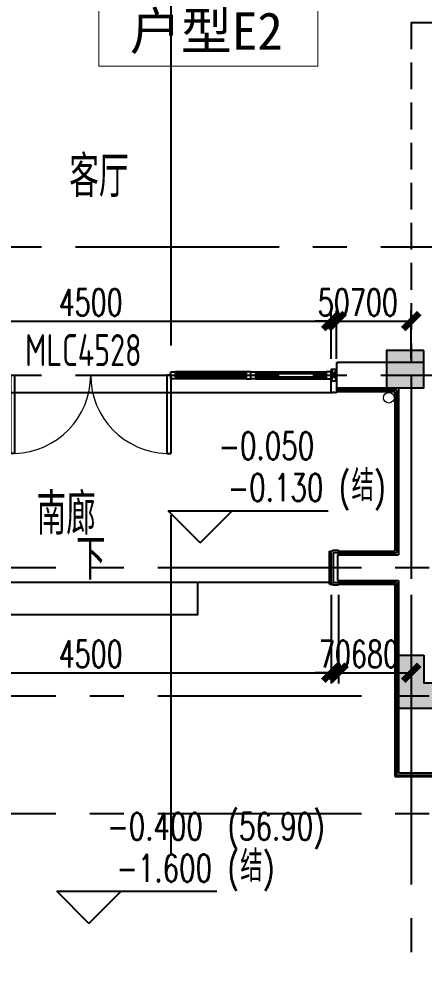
# Model space of a CAD drawing. Extents: x 296441 to 853063, y 459050 to 1117990.
# Drawn here: x 622427 to 626218, y 723777 to 732645 of the extents above; entities that cross this region are included whole.
import ezdxf
from ezdxf.enums import TextEntityAlignment as Align

# ---------------------------------------------------------------- set-up
doc = ezdxf.new("R2010")
doc.units = 0
doc.header["$LTSCALE"] = 1000
for name, pattern in [('14-GRID$0$CENTER2', [28.575, 19.05, -3.175, 3.175, -3.175]), ('20-PLAN-FL01-P$0$HIDDEN2', [4.7625, 3.175, -1.5875]), ('DZ-3-PLAN-FL01$0$DASHED2', [0.375, 0.25, -0.125])]:
    doc.linetypes.add(name, pattern=pattern)
for name, color, linetype in [('0-COL', 50, 'Continuous'), ('0-COL-H1', 170, 'Continuous'), ('14-GRID$0$G-GRID', 9, '14-GRID$0$CENTER2'), ('14-name$0$A-ANNO-IDEN', 2, 'Continuous'), ('20-PLAN-FL01-P$0$A-HDDN', 150, '20-PLAN-FL01-P$0$HIDDEN2'), ('DIM_ELEV', 3, 'Continuous'), ('DZ-3-PLAN-FL01$0$A-WALL', 1, 'Continuous'), ('DZ-PLAN-MAIN-FL01$0$A-WIND-IDEN', 33, 'Continuous'), ('DZ-TEXT-FL01$0$A-ROOM-IDEN', 4, 'Continuous'), ('E-TEXT-BS01-MI-14$0$A-WIND-IDEN', 33, 'Continuous'), ('E2-E3-FL01$0$E1-FL01$0$A-ANNO-ARRW', 2, 'Continuous'), ('E2-E3-FL01$0$E1-FL01$0$A-DOOR', 4, 'Continuous'), ('E2-E3-FL01$0$E1-FL01$0$A-FLOR', 23, 'Continuous'), ('E2-E3-FL01$0$E1-FL01$0$A-OVLK', 140, 'Continuous'), ('E2-E3-FL01$0$E1-FL01$0$A-SECT-WIND', 155, 'Continuous'), ('E2-E3-FL01$0$E1-FL01$0$A-SECT-WOOD', 17, 'Continuous'), ('E2-E3-FL01$0$E1-FL01$0$A-WALL', 1, 'Continuous'), ('E2-E3-FL01$0$E1-FL01$0$A-WALL-FNSH', 6, 'Continuous'), ('E2-E3-FL01$0$E1-FL01$0$G-XREF', 2, 'Continuous'), ('E2-E3-FL01$0$menchuangtao1$0$A-DETL-STONE', 42, 'Continuous'), ('E2-E3-FL01$0$menchuangtao1$0$A-WALL', 1, 'Continuous'), ('E2-E3-FL01$0$menchuangtao1$0$A_CUR_FRAME', 112, 'Continuous'), ('E2-E3-FL01$0$menchuangtao2$0$A-DETL-STONE', 42, 'Continuous'), ('E2-E3-FL01$0$menchuangtao2$0$A-WALL', 1, 'Continuous'), ('PUB_DIM', 3, 'Continuous'), ('PUB_TEXT', 7, 'Continuous'), ('ZT1_Dim---标注---PM、LM、DY、JD', 252, 'Continuous')]:
    doc.layers.add(name, color=color, linetype=linetype)
doc.layers.add('E2-E3-FL01$0$E1-FL01$0$P-SEWG-EQPM', color=4, linetype='Continuous', lineweight=0)
doc.styles.add('14-name$0$GOA_03_黑体_1.00', font='simhei.ttf')
doc.styles.add('14-name$0$GOA_04_COMPLEX_1.00', font='complex.shx')
doc.styles.add('_TCH_DIM', font='SIMPLEX', dxfattribs={"bigfont": 'GBCBIG'})
doc.styles.get("Standard").update_dxf_attribs({"font": 'gbenor.shx', "bigfont": 'gbcbig.shx'})
doc.styles.add('ZT-DIMSTYLE', font='ROMANS.shx', dxfattribs={"width": 0.7, "bigfont": 'CHINESE.shx'})
doc.dimstyles.new('ZT-DIM100', dxfattribs={"dimscale": 100, "dimtxt": 2.5, "dimasz": 1.5, "dimexe": 1, "dimexo": 1, "dimgap": 0.5, "dimtad": 1, "dimdec": 0, "dimdsep": 46, "dimtxsty": 'ZT-DIMSTYLE', "dimblk": 'ARCHTICK', "dimcen": 2.5, "dimclrd": 175, "dimclre": 175, "dimclrt": 7, "dimazin": 2, "dimtfac": 1, "dimtix": 1, "dimtmove": 2, "dimatfit": 3, "dimfxl": 0, "dimarcsym": 0})

# ---------------------------------------------------------------- blocks, each defined once
blk = doc.blocks.new('*U2129')
at = {"const_width": 10}
blk.add_lwpolyline([(-1025, 0), (1025, 0), (1025, -600), (-1025, -600)], close=True, dxfattribs=at)
at = {"style": '14-name$0$GOA_04_COMPLEX_1.00', "width": 0.8}
blk.add_attdef('房间编号', text='', height=300, dxfattribs=at).set_placement((-532.4, -480.6), align=Align.CENTER)
blk = doc.blocks.new('WERC')
at = {"layer": '14-name$0$A-ANNO-IDEN'}
ref = blk.add_blockref('*U2129', (767281.3, -443323.8), dxfattribs=dict(at, xscale=-1))
ref.add_attrib('房间编号', '户型E2', dxfattribs={"layer": '0', "height": 350, "style": '14-name$0$GOA_03_黑体_1.00'}).set_placement((767262.1, -443769.5), align=Align.CENTER)
blk = doc.blocks.new('tt14')
at = {"layer": 'DIM_ELEV'}
for p, q in [((824567.7, 244021), (824267.7, 244321)), ((824267.7, 244321), (825763.7, 244321)), ((824567.7, 244021), (824867.7, 244321)), ((823526.6, 240460.9), (823226.6, 240760.9)), ((823226.6, 240760.9), (824722.6, 240760.9)), ((823526.6, 240460.9), (823826.6, 240760.9))]:
    blk.add_line(p, q, dxfattribs=at)
at = {"layer": 'DZ-TEXT-FL01$0$A-ROOM-IDEN'}
for s, p in [('客厅', (823342.1, 247254)), ('南廊', (823036, 244097.6))]:
    blk.add_text(s, height=385.82, dxfattribs=at).set_placement(p)
at = {"layer": 'E-TEXT-BS01-MI-14$0$A-WIND-IDEN', "color": 2, "width": 0.8}
blk.add_text('MLC4528', height=300, dxfattribs=at).set_placement((822928.8, 245673.1))
at = {"layer": 'PUB_TEXT', "style": '_TCH_DIM', "width": 0.705882}
for s, p in [('-0.050', (824739.4, 244801)), ('(', (825863.7, 244411)), (')', (826194.3, 244411)), ('-0.130', (824825.1, 244411)), ('-0.400', (823698.3, 241240.9)), ('(56.90)', (824822.6, 241240.9)), ('(', (824822.6, 240850.9)), (')', (825153.2, 240850.9)), ('-1.600', (823784, 240850.9))]:
    blk.add_text(s, height=255, dxfattribs=at).set_placement(p)
at = {"layer": 'PUB_TEXT', "style": '_TCH_DIM'}
for p in [(825983.7, 244411), (824942.6, 240850.9)]:
    blk.add_text('结', height=289.4, dxfattribs=at).set_placement(p)
blk = doc.blocks.new('E2-E3-FL01$0$E1-FL01$0$B-PLAN-FL01$0$$DorLib2D$00000002')
for p, q in [((-0.5, 0), (-0.5, 0.4875)), ((-0.475, 0.4875), (-0.5, 0.4875)), ((-0.475, 0), (-0.475, 0.4875)), ((0.475, 0), (0.475, 0.4875)), ((0.475, 0.4875), (0.5, 0.4875)), ((0.5, 0), (0.5, 0.4875)), ((-0.5, 0), (-0.475, 0)), ((0.5, 0), (0.475, 0))]:
    blk.add_line(p, q)
at = {"lineweight": 13}
for centre, start, end in [((-0.4875, 0), 0, 88.53072), ((0.4875, 0), 91.46928, 180)]:
    blk.add_arc(centre, 0.4875, start, end, dxfattribs=at)
blk = doc.blocks.new('E2-E3-FL01$0$menchuangtao2')
at = {"layer": 'E2-E3-FL01$0$menchuangtao2$0$A-DETL-STONE'}
blk.add_lwpolyline([(40, 140), (40, -140), (40, -140), (-10, -140), (-10, -159), (-4, -165), (42, -165), (45, -162), (45, -159), (48, -159), (48, -156, 0.414214), (57, -147), (60, -147), (60, -147), (60, 147), (57, 147, 0.414214), (48, 156), (48, 159), (45, 159), (45, 162), (42, 165), (-4, 165), (-10, 159), (-10, 140)], format="xyb", close=True, dxfattribs=at)
at = {"layer": 'E2-E3-FL01$0$menchuangtao2$0$A-WALL'}
blk.add_line((0, 120), (0, -120), dxfattribs=at)
blk.add_line((0, 120), (0, -120), dxfattribs=at)
blk = doc.blocks.new('E2-E3-FL01$0$menchuangtao1')
at = {"layer": 'E2-E3-FL01$0$menchuangtao1$0$A-DETL-STONE'}
blk.add_lwpolyline([(-10, -52.5), (-10, -159.2, -0.471625), (-15, -162.1, -0.528396), (-19.5, -164.7, 0.241692), (-50.5, -164.7, -0.528396), (-55, -162.1, -0.471625), (-60, -159.2), (-60, -52.5)], format="xyb", close=True, dxfattribs=at)
at = {"layer": 'E2-E3-FL01$0$menchuangtao1$0$A-WALL'}
for p, q in [((-10, 120), (-10, -120)), ((-10, 120), (10, 120)), ((-10, -120), (10, -120))]:
    blk.add_line(p, q, dxfattribs=at)
at = {"layer": 'E2-E3-FL01$0$menchuangtao1$0$A_CUR_FRAME'}
for p, q in [((-60, -52.5), (-10, 52.5)), ((-60, 52.5), (-10, -52.5))]:
    blk.add_line(p, q, dxfattribs=at)
blk.add_lwpolyline([(-10, -52.5), (-10, 52.5), (-60, 52.5), (-60, -52.5)], close=True, dxfattribs=at)
blk = doc.blocks.new('E2-E3-FL01$0$E1-FL01$0$750----DDDD')
at = {"layer": 'E2-E3-FL01$0$E1-FL01$0$A-SECT-WIND'}
for p, q in [((45, 32.5), (705, 32.5)), ((60, 15), (690, 15)), ((45, -32.5), (705, -32.5)), ((60, -15), (690, -15))]:
    blk.add_line(p, q, dxfattribs=at)
at = {"layer": 'E2-E3-FL01$0$E1-FL01$0$A-SECT-WOOD'}
for points in [[(0, 32.5), (45, 32.5), (45, -32.5), (0, -32.5)], [(60, 15), (60, -15), (45, -15), (45, 15)], [(690, 15), (690, -15), (705, -15), (705, 15)], [(750, 32.5), (705, 32.5), (705, -32.5), (750, -32.5)]]:
    blk.add_lwpolyline(points, close=True, dxfattribs=at)
blk = doc.blocks.new('9.6N一层')
at = {"layer": 'DZ-3-PLAN-FL01$0$A-WALL', "color": 33, "linetype": 'DZ-3-PLAN-FL01$0$DASHED2'}
for q in [(701621.5, 211323.4), (701381.5, 208143.4)]:
    blk.add_line((701381.5, 211323.4), q, dxfattribs=at)
at = {"layer": 'E2-E3-FL01$0$E1-FL01$0$A-ANNO-ARRW'}
blk.add_lwpolyline([(698381.5, 206154.6, 0, 0, 0), (698381.5, 206012.3, 80, 0, 0), (698381.5, 205712.3, 0, 0, 0)], format="xyseb", dxfattribs=at)
at = {"layer": 'E2-E3-FL01$0$E1-FL01$0$A-FLOR'}
blk.add_line((700640.5, 207858.4), (696122.5, 207858.4), dxfattribs=at)
at = {"layer": 'E2-E3-FL01$0$E1-FL01$0$A-OVLK'}
for p, q in [((701226.5, 207868.4), (700681.5, 207868.4)), ((701226.5, 207868.4), (701226.5, 206378.4)), ((700616.5, 206378.4), (700639.4, 206378.4)), ((700616.5, 206068.4), (700616.5, 206378.4)), ((700701.5, 206378.4), (701226.5, 206378.4)), ((700616.5, 206083.4), (696146.5, 206083.4)), ((700616.5, 206068.4), (700639.4, 206068.4)), ((700701.5, 206068.4), (701226.5, 206068.4)), ((701226.5, 206068.4), (701226.5, 204268.4)), ((701226.5, 204268.4), (701986.5, 204268.4))]:
    blk.add_line(p, q, dxfattribs=at)
blk.add_lwpolyline([(699381.5, 206083.4), (699381.5, 205783.4), (697381.5, 205783.4), (697381.5, 206083.4)], dxfattribs=at)
at = {"layer": 'E2-E3-FL01$0$E1-FL01$0$A-WALL'}
for p, q in [((701501.5, 208143.4), (700691.5, 208143.4)), ((701261.5, 207903.4), (700691.5, 207903.4)), ((701261.5, 207903.4), (701261.5, 206343.4)), ((700691.5, 206343.4), (701261.5, 206343.4)), ((700691.5, 206103.4), (701261.5, 206103.4)), ((701261.5, 206103.4), (701261.5, 204303.4)), ((701261.5, 204303.4), (701996.5, 204303.4))]:
    blk.add_line(p, q, dxfattribs=at)
at = {"layer": 'E2-E3-FL01$0$E1-FL01$0$A-WALL-FNSH'}
for p, q in [((701241.5, 207883.4), (700681.5, 207883.4)), ((701241.5, 207883.4), (701241.5, 206363.4)), ((700691.5, 206363.4), (701241.5, 206363.4)), ((700691.5, 206083.4), (701241.5, 206083.4)), ((701241.5, 206083.4), (701241.5, 204283.4)), ((701241.5, 204283.4), (701996.5, 204283.4))]:
    blk.add_line(p, q, dxfattribs=at)
at = {"layer": 'E2-E3-FL01$0$E1-FL01$0$P-SEWG-EQPM'}
blk.add_circle((701171.5, 207813.4), 50, dxfattribs=at)
at = {"extrusion": (0, 0, -1), "zscale": -1}
blk.add_blockref('E2-E3-FL01$0$E1-FL01$0$750----DDDD', (-699881.5, 208023.4), dxfattribs=at)
blk.add_blockref('E2-E3-FL01$0$E1-FL01$0$750----DDDD', (699881.5, 208023.4))
at = {"layer": 'E2-E3-FL01$0$E1-FL01$0$A-DOOR', "xscale": 1500, "yscale": 1500, "zscale": 1500, "rotation": 180}
blk.add_blockref('E2-E3-FL01$0$E1-FL01$0$B-PLAN-FL01$0$$DorLib2D$00000002', (698381.5, 208023.4), dxfattribs=at)
at = {"layer": 'E2-E3-FL01$0$E1-FL01$0$G-XREF'}
blk.add_blockref('E2-E3-FL01$0$menchuangtao1', (700691.5, 208023.4), dxfattribs=at)
at = {"layer": 'E2-E3-FL01$0$E1-FL01$0$G-XREF', "extrusion": (0, 0, -1), "zscale": -1}
blk.add_blockref('E2-E3-FL01$0$menchuangtao2', (-700691.5, 206223.4), dxfattribs=at)
blk = doc.blocks.new('_ArchTick')
at = {"color": 0, "linetype": 'ByBlock', "const_width": 0.4}
blk.add_lwpolyline([(-0.5, -0.5), (0.5, 0.5)], dxfattribs=at)
blk = doc.blocks.new('*D899')
at = {"layer": 'Defpoints', "color": 0, "ltscale": 1000, "transparency": 16777216}
for p in [(625418.5, 727357.6), (626098.5, 727357.6), (626098.5, 726529.8)]:
    blk.add_point(p, dxfattribs=at)
at = {"layer": 'ZT1_Dim---标注---PM、LM、DY、JD', "color": 175, "linetype": 'ByBlock', "lineweight": -2, "ltscale": 1000, "transparency": 16777216}
for p, q in [((625418.5, 727257.6), (625418.5, 726429.8)), ((626098.5, 727257.6), (626098.5, 726429.8)), ((625418.5, 726529.8), (626098.5, 726529.8))]:
    blk.add_line(p, q, dxfattribs=at)
at = {"layer": 'ZT1_Dim---标注---PM、LM、DY、JD', "color": 175, "lineweight": -2, "ltscale": 1000, "transparency": 16777216, "xscale": 150, "yscale": 150, "zscale": 150, "rotation": 180}
blk.add_blockref('_ArchTick', (625418.5, 726529.8), dxfattribs=at)
at = {"layer": 'ZT1_Dim---标注---PM、LM、DY、JD', "color": 175, "lineweight": -2, "ltscale": 1000, "transparency": 16777216, "xscale": 150, "yscale": 150, "zscale": 150}
blk.add_blockref('_ArchTick', (626098.5, 726529.8), dxfattribs=at)
at = {"layer": 'ZT1_Dim---标注---PM、LM、DY、JD', "color": 7, "ltscale": 1000, "transparency": 16777216, "insert": (625758.5, 726704.8), "char_height": 250, "attachment_point": 5, "style": 'ZT-DIMSTYLE'}
blk.add_mtext('680', dxfattribs=at)
blk = doc.blocks.new('*D900')
at = {"layer": 'Defpoints', "color": 0, "ltscale": 1000, "transparency": 16777216}
for p in [(625348.5, 727357.6), (625418.5, 727357.6), (625418.5, 726529.8)]:
    blk.add_point(p, dxfattribs=at)
at = {"layer": 'ZT1_Dim---标注---PM、LM、DY、JD', "color": 175, "linetype": 'ByBlock', "lineweight": -2, "ltscale": 1000, "transparency": 16777216}
for p, q in [((625348.5, 727257.6), (625348.5, 726429.8)), ((625418.5, 727257.6), (625418.5, 726429.8)), ((625348.5, 726529.8), (625198.5, 726529.8)), ((625348.5, 726529.8), (625418.5, 726529.8)), ((625418.5, 726529.8), (625568.5, 726529.8))]:
    blk.add_line(p, q, dxfattribs=at)
at = {"layer": 'ZT1_Dim---标注---PM、LM、DY、JD', "color": 175, "lineweight": -2, "ltscale": 1000, "transparency": 16777216, "xscale": 150, "yscale": 150, "zscale": 150}
blk.add_blockref('_ArchTick', (625348.5, 726529.8), dxfattribs=at)
at = {"layer": 'ZT1_Dim---标注---PM、LM、DY、JD', "color": 175, "lineweight": -2, "ltscale": 1000, "transparency": 16777216, "xscale": 150, "yscale": 150, "zscale": 150, "rotation": 180}
blk.add_blockref('_ArchTick', (625418.5, 726529.8), dxfattribs=at)
at = {"layer": 'ZT1_Dim---标注---PM、LM、DY、JD', "color": 7, "ltscale": 1000, "transparency": 16777216, "insert": (625383.5, 726704.8), "char_height": 250, "attachment_point": 5, "style": 'ZT-DIMSTYLE'}
blk.add_mtext('70', dxfattribs=at)
blk = doc.blocks.new('*D901')
at = {"layer": 'Defpoints', "color": 0, "ltscale": 1000, "transparency": 16777216}
for p in [(620848.5, 727357.6), (625348.5, 727357.6), (625348.5, 726529.8)]:
    blk.add_point(p, dxfattribs=at)
at = {"layer": 'ZT1_Dim---标注---PM、LM、DY、JD', "color": 175, "linetype": 'ByBlock', "lineweight": -2, "ltscale": 1000, "transparency": 16777216}
for p, q in [((620848.5, 727257.6), (620848.5, 726429.8)), ((625348.5, 727257.6), (625348.5, 726429.8)), ((620848.5, 726529.8), (625348.5, 726529.8))]:
    blk.add_line(p, q, dxfattribs=at)
at = {"layer": 'ZT1_Dim---标注---PM、LM、DY、JD', "color": 175, "lineweight": -2, "ltscale": 1000, "transparency": 16777216, "xscale": 150, "yscale": 150, "zscale": 150, "rotation": 180}
blk.add_blockref('_ArchTick', (620848.5, 726529.8), dxfattribs=at)
at = {"layer": 'ZT1_Dim---标注---PM、LM、DY、JD', "color": 175, "lineweight": -2, "ltscale": 1000, "transparency": 16777216, "xscale": 150, "yscale": 150, "zscale": 150}
blk.add_blockref('_ArchTick', (625348.5, 726529.8), dxfattribs=at)
at = {"layer": 'ZT1_Dim---标注---PM、LM、DY、JD', "color": 7, "ltscale": 1000, "transparency": 16777216, "insert": (623098.5, 726704.8), "char_height": 250, "attachment_point": 5, "style": 'ZT-DIMSTYLE'}
blk.add_mtext('4500', dxfattribs=at)
blk = doc.blocks.new('*D904')
at = {"layer": 'Defpoints', "color": 0, "ltscale": 1000, "transparency": 16777216}
for p in [(626098.5, 729819.1), (625398.5, 729365.1), (626098.5, 729365.1)]:
    blk.add_point(p, dxfattribs=at)
at = {"layer": 'ZT1_Dim---标注---PM、LM、DY、JD', "color": 175, "linetype": 'ByBlock', "lineweight": -2, "ltscale": 1000, "transparency": 16777216}
for p, q in [((625398.5, 729465.1), (625398.5, 729919.1)), ((626098.5, 729465.1), (626098.5, 729919.1)), ((625398.5, 729819.1), (626098.5, 729819.1))]:
    blk.add_line(p, q, dxfattribs=at)
at = {"layer": 'ZT1_Dim---标注---PM、LM、DY、JD', "color": 175, "lineweight": -2, "ltscale": 1000, "transparency": 16777216, "xscale": 150, "yscale": 150, "zscale": 150, "rotation": 180}
blk.add_blockref('_ArchTick', (625398.5, 729819.1), dxfattribs=at)
at = {"layer": 'ZT1_Dim---标注---PM、LM、DY、JD', "color": 175, "lineweight": -2, "ltscale": 1000, "transparency": 16777216, "xscale": 150, "yscale": 150, "zscale": 150}
blk.add_blockref('_ArchTick', (626098.5, 729819.1), dxfattribs=at)
at = {"layer": 'ZT1_Dim---标注---PM、LM、DY、JD', "color": 7, "ltscale": 1000, "transparency": 16777216, "insert": (625748.5, 729994.1), "char_height": 250, "attachment_point": 5, "style": 'ZT-DIMSTYLE'}
blk.add_mtext('700', dxfattribs=at)
blk = doc.blocks.new('*D905')
at = {"layer": 'Defpoints', "color": 0, "ltscale": 1000, "transparency": 16777216}
for p in [(625398.5, 729819.1), (625348.5, 729365.1), (625398.5, 729365.1)]:
    blk.add_point(p, dxfattribs=at)
at = {"layer": 'ZT1_Dim---标注---PM、LM、DY、JD', "color": 175, "linetype": 'ByBlock', "lineweight": -2, "ltscale": 1000, "transparency": 16777216}
for p, q in [((625348.5, 729465.1), (625348.5, 729919.1)), ((625398.5, 729465.1), (625398.5, 729919.1)), ((625348.5, 729819.1), (625198.5, 729819.1)), ((625348.5, 729819.1), (625398.5, 729819.1)), ((625398.5, 729819.1), (625548.5, 729819.1))]:
    blk.add_line(p, q, dxfattribs=at)
at = {"layer": 'ZT1_Dim---标注---PM、LM、DY、JD', "color": 175, "lineweight": -2, "ltscale": 1000, "transparency": 16777216, "xscale": 150, "yscale": 150, "zscale": 150}
blk.add_blockref('_ArchTick', (625348.5, 729819.1), dxfattribs=at)
at = {"layer": 'ZT1_Dim---标注---PM、LM、DY、JD', "color": 175, "lineweight": -2, "ltscale": 1000, "transparency": 16777216, "xscale": 150, "yscale": 150, "zscale": 150, "rotation": 180}
blk.add_blockref('_ArchTick', (625398.5, 729819.1), dxfattribs=at)
at = {"layer": 'ZT1_Dim---标注---PM、LM、DY、JD', "color": 7, "ltscale": 1000, "transparency": 16777216, "insert": (625373.5, 729994.1), "char_height": 250, "attachment_point": 5, "style": 'ZT-DIMSTYLE'}
blk.add_mtext('50', dxfattribs=at)
blk = doc.blocks.new('*D906')
at = {"layer": 'Defpoints', "color": 0, "ltscale": 1000, "transparency": 16777216}
for p in [(625348.5, 729819.1), (620848.5, 729365.1), (625348.5, 729365.1)]:
    blk.add_point(p, dxfattribs=at)
at = {"layer": 'ZT1_Dim---标注---PM、LM、DY、JD', "color": 175, "linetype": 'ByBlock', "lineweight": -2, "ltscale": 1000, "transparency": 16777216}
for p, q in [((620848.5, 729465.1), (620848.5, 729919.1)), ((625348.5, 729465.1), (625348.5, 729919.1)), ((620848.5, 729819.1), (625348.5, 729819.1))]:
    blk.add_line(p, q, dxfattribs=at)
at = {"layer": 'ZT1_Dim---标注---PM、LM、DY、JD', "color": 175, "lineweight": -2, "ltscale": 1000, "transparency": 16777216, "xscale": 150, "yscale": 150, "zscale": 150, "rotation": 180}
blk.add_blockref('_ArchTick', (620848.5, 729819.1), dxfattribs=at)
at = {"layer": 'ZT1_Dim---标注---PM、LM、DY、JD', "color": 175, "lineweight": -2, "ltscale": 1000, "transparency": 16777216, "xscale": 150, "yscale": 150, "zscale": 150}
blk.add_blockref('_ArchTick', (625348.5, 729819.1), dxfattribs=at)
at = {"layer": 'ZT1_Dim---标注---PM、LM、DY、JD', "color": 7, "ltscale": 1000, "transparency": 16777216, "insert": (623098.5, 729994.1), "char_height": 250, "attachment_point": 5, "style": 'ZT-DIMSTYLE'}
blk.add_mtext('4500', dxfattribs=at)
blk = doc.blocks.new('A$C38AD7E8D')
at = {"layer": '0-COL', "color": 6, "elevation": 0}
blk.add_lwpolyline([(17520, -10570), (17170, -10570), (17170, -10920), (17520, -10920)], close=True, dxfattribs=at)
at = {"layer": '0-COL', "color": 6}
blk.add_lwpolyline([(17520, -13420), (17520, -13680), (17780, -13680), (17780, -13920), (17280, -13920), (17280, -13420)], close=True, dxfattribs=at)
at = {"layer": '0-COL-H1', "color": 254}
for points in [[(17170, -10920, 0), (17170, -10570, 0), (17520, -10920, 0), (17520, -10570, 0)], [(17520, -13420), (17280, -13420), (17520, -13680), (17280, -13920)], [(17520, -13680), (17280, -13920), (17780, -13680), (17780, -13920)]]:
    blk.add_solid(points, dxfattribs=at)

msp = doc.modelspace()

# ---------------------------------------------------------------- linework, layer by layer
at = {"layer": '14-GRID$0$G-GRID', "color": 8, "ltscale": 0.1}
for p, q in [((620098.5, 730512.6), (674432.5, 730512.6)), ((620098.5, 729312.6), (674432.5, 729312.6)), ((626098.5, 729312.6), (626098.5, 716237.9)), ((595151, 727512.6), (674432.5, 727512.6)), ((595151, 726312.6), (674432.5, 726312.6)), ((595151, 725212.6), (674432.5, 725212.6))]:
    msp.add_line(p, q, dxfattribs=at)
at = {"layer": '20-PLAN-FL01-P$0$A-HDDN'}
msp.add_line((623848.5, 747053.2), (623848.5, 711637.1), dxfattribs=at)

# ---------------------------------------------------------------- block references
for name, p in [('9.6N一层', (-75283, 521289.2)), ('A$C38AD7E8D', (608697, 740114.1, -13.6))]:
    msp.add_blockref(name, p)
at = {"layer": 'DZ-PLAN-MAIN-FL01$0$A-WIND-IDEN'}
msp.add_blockref('tt14', (-200444.3, 483724.4), dxfattribs=at)
at = {"layer": 'PUB_DIM'}
msp.add_blockref('WERC', (-143081.1, 1176126.9), dxfattribs=at)

# ---------------------------------------------------------------- texts
at = {"layer": 'DZ-TEXT-FL01$0$A-ROOM-IDEN'}
msp.add_text('下', height=385.8, dxfattribs=at).set_placement((622960.3, 727399.6, -0.2))

# ---------------------------------------------------------------- dimensions: what is measured, and where the dimension line sits
at = {"layer": 'ZT1_Dim---标注---PM、LM、DY、JD', "ltscale": 1000}
for base, p1, p2, picture, middle in [((625348.5, 729819.1), (620848.5, 729365.1), (625348.5, 729365.1), '*D906', (623098.5, 729994.1)), ((625398.5, 729819.1), (625348.5, 729365.1), (625398.5, 729365.1), '*D905', (625373.5, 729994.1)), ((626098.5, 729819.1), (625398.5, 729365.1), (626098.5, 729365.1), '*D904', (625748.5, 729994.1)), ((625348.5, 726529.8), (620848.5, 727357.6), (625348.5, 727357.6), '*D901', (623098.5, 726704.8)), ((625418.5, 726529.8), (625348.5, 727357.6), (625418.5, 727357.6), '*D900', (625383.5, 726704.8)), ((626098.5, 726529.8), (625418.5, 727357.6), (626098.5, 727357.6), '*D899', (625758.5, 726704.8))]:
    dim = msp.add_linear_dim(base=base, p1=p1, p2=p2, dimstyle='ZT-DIM100', dxfattribs=at)
    dim.commit()
    dim.dimension.update_dxf_attribs({"geometry": picture, "text_midpoint": middle})

doc.saveas('drawing.dxf')
